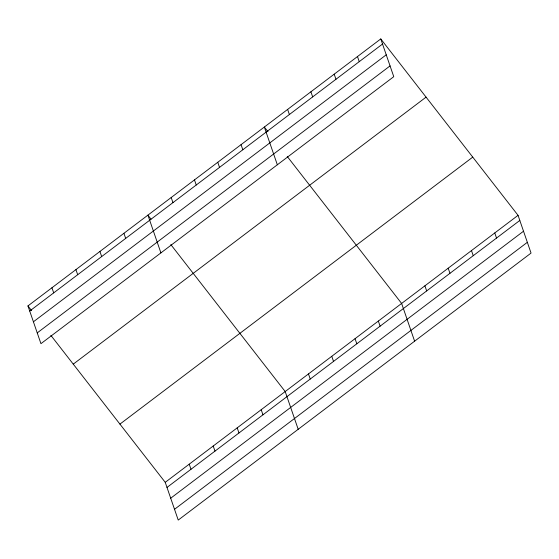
<?xml version="1.0" encoding="UTF-8"?>
<svg xmlns="http://www.w3.org/2000/svg" width="559" height="559" viewBox="0 0 559 559"><rect width="100%" height="100%" fill="white"/><g stroke="black" fill="none" stroke-linecap="round" stroke-linejoin="round"><path stroke-width="0.84" d="M380.77 38.927L393.767 76.674L40.947 343.666L27.95 305.92L380.77 38.927L518.053 215.334L531.05 253.08L178.23 520.073L165.233 482.326L50.862 335.358M29.711 311.028L382.531 44.035M33.414 321.795L386.234 54.81M37.236 332.891L390.056 65.906M73.257 364.133L426.07 97.14M119.933 424.113L472.753 157.121M165.233 482.326L518.053 215.334M166.994 487.434L519.814 220.449M170.705 498.209L523.524 231.216M174.52 509.305L527.34 242.313M267.985 131.721L264.337 127.033L277.334 164.779M287.249 156.478L401.621 303.446L414.617 341.186M151.035 219.156L147.911 215.145L160.908 252.885M170.823 244.583L285.195 391.552L298.192 429.291M27.95 305.92L31.597 310.601M494.771 232.956L496.525 238.071M471.482 250.579L473.242 255.687M448.192 268.201L449.953 273.309M357.481 56.55L359.241 61.658M424.91 285.824L426.671 290.932M334.198 74.172L335.959 79.28M310.909 91.795L312.67 96.903M378.338 321.062L380.099 326.176M287.626 109.417L289.387 114.525M355.049 338.684L356.81 343.799M331.767 356.307L333.527 361.414M241.055 144.655L242.816 149.77M308.477 373.929L310.238 379.037M217.765 162.278L219.526 167.386M194.483 179.9L196.237 185.008M261.2 409.705L262.961 414.813M171.194 197.523L172.955 202.631M237.212 427.859L238.972 432.973M213.217 446.019L214.977 451.127M123.916 233.299L125.677 238.407M189.228 464.173L190.982 469.281M99.928 251.452L101.682 256.56M75.933 269.606L77.694 274.721M51.945 287.766L53.699 292.874"/></g></svg>
